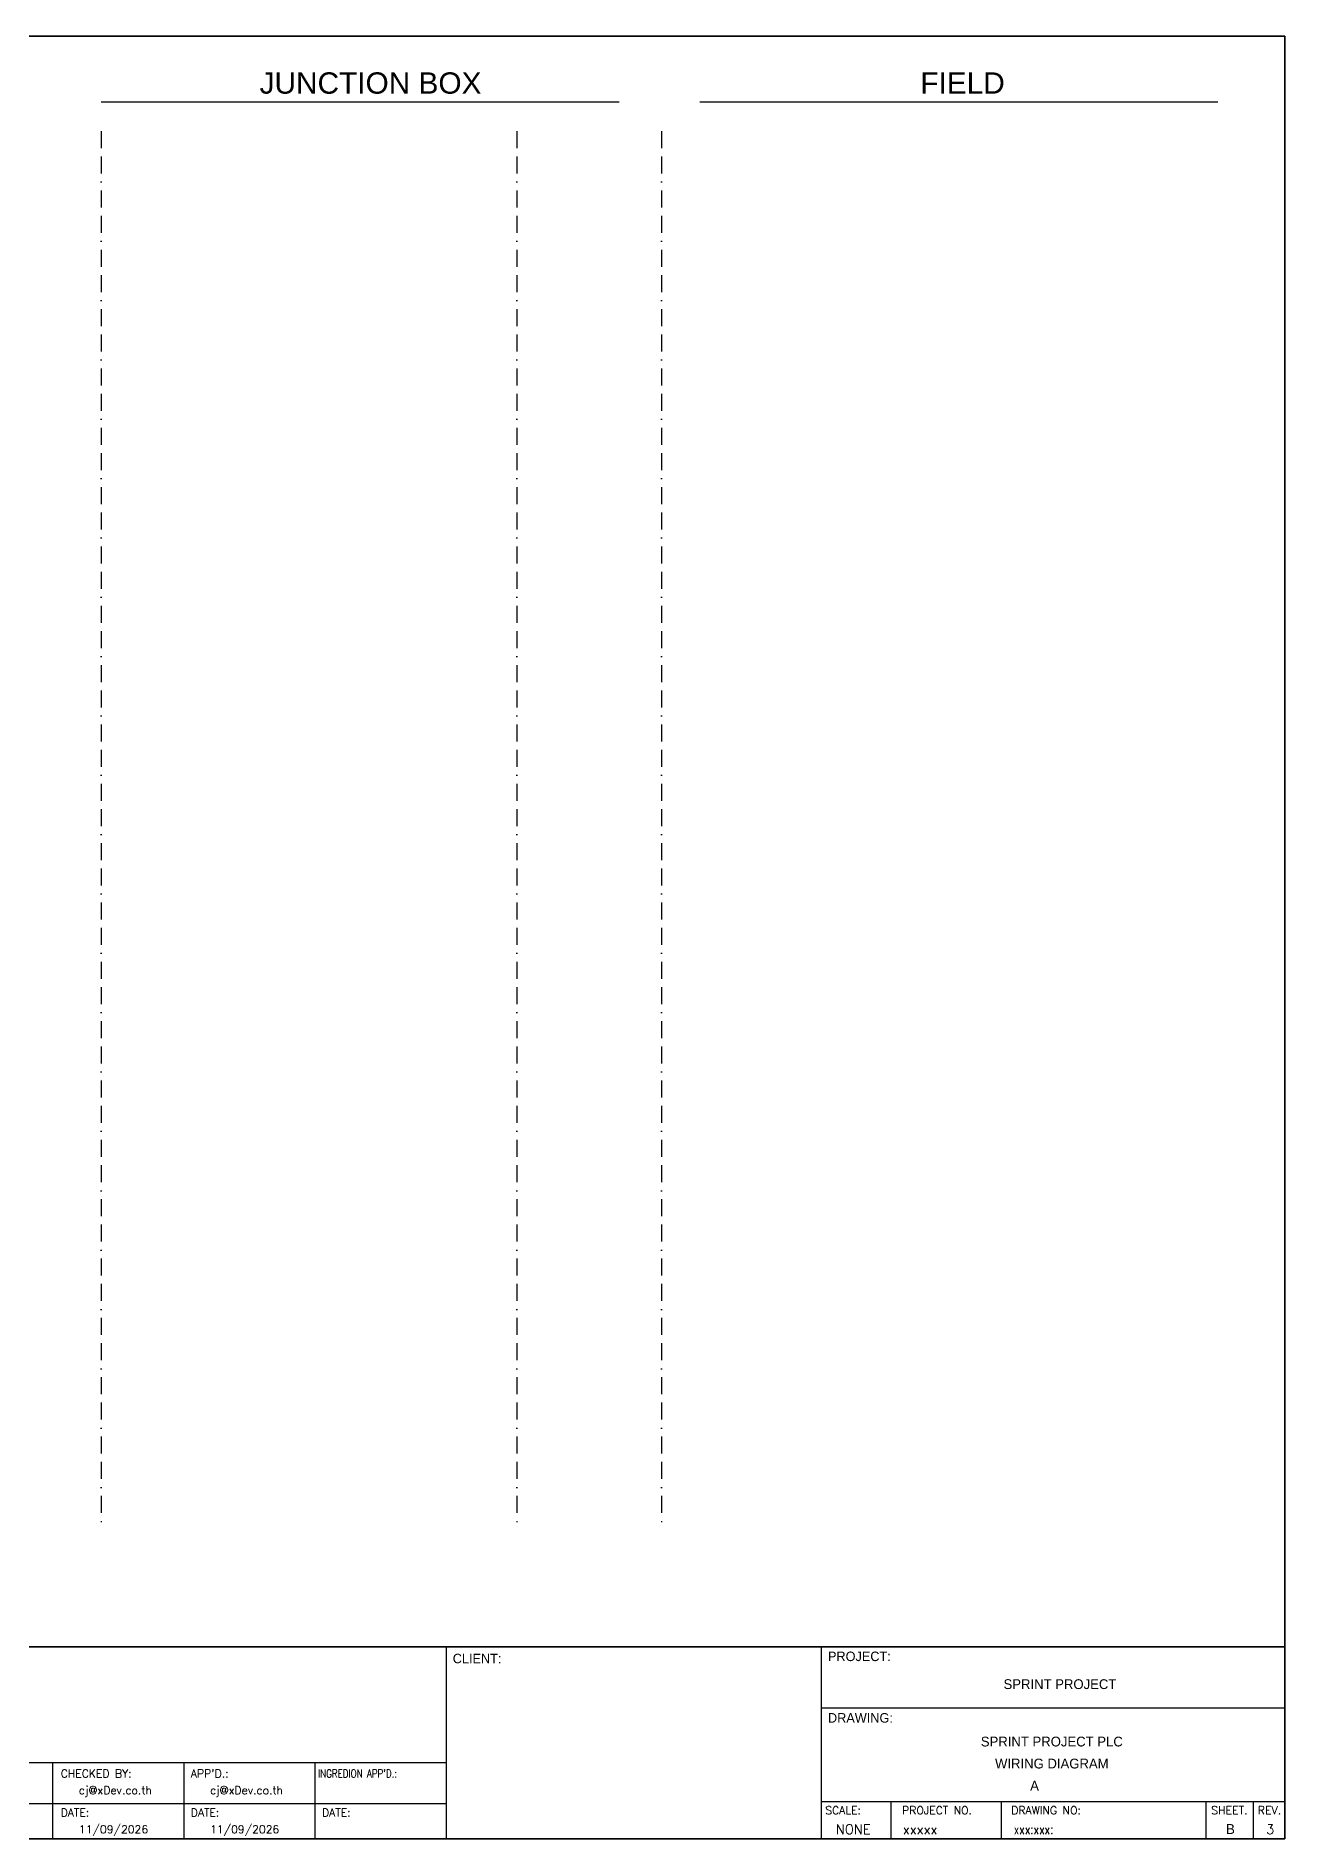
# Model space of a CAD drawing. Header units: millimetres. Extents: x 0 to 62600, y 0 to 14837.
# Drawn here: x 27180 to 29053, y 6008 to 8713 of the extents above; entities that cross this region are included whole.
import ezdxf
from ezdxf.enums import TextEntityAlignment as Align

# ---------------------------------------------------------------- set-up
doc = ezdxf.new("R2010")
doc.units = ezdxf.units.MM
doc.linetypes.add('BORDERX2', pattern=[88.9, 25.4, -12.7, 25.4, -12.7, 0, -12.7])
for name, color, linetype in [('GT_1', 9, 'Continuous'), ('HELPPOINT', 7, 'Continuous'), ('MEMBER', 7, 'Continuous'), ('x01001-FrameArea', 2, 'BORDERX2')]:
    doc.layers.add(name, color=color, linetype=linetype)
doc.styles.add('HTX11', font='O8111901')
doc.styles.add('ROMANS', font='romans.shx', dxfattribs={"width": 0.85, "height": 25})
doc.styles.get("Standard").update_dxf_attribs({"font": 'arial.ttf'})

msp = doc.modelspace()

# ---------------------------------------------------------------- linework, layer by layer
for p, q in [((27278, 8614.1), (28054.8, 8614.1)), ((28175.8, 8614.1), (28952.6, 8614.1))]:
    msp.add_line(p, q)
at = {"color": 4}
for p, q in [((28462.1, 6064.5), (28462.1, 6008.4)), ((28627.4, 6064.5), (28627.4, 6008.4))]:
    msp.add_line(p, q, dxfattribs=at)
at = {"color": 4, "ltscale": 0.5}
for p, q in [((28934.5, 6064.5), (28934.5, 6008.4)), ((28934.5, 6064.5), (28934.5, 6008.4)), ((29005.7, 6064.5), (29005.7, 6008.4)), ((29005.7, 6064.5), (29005.7, 6008.4))]:
    msp.add_line(p, q, dxfattribs=at)
at = {"layer": 'GT_1', "color": 4}
for p, q in [((27795.6, 6008.4), (27795.6, 6296.6)), ((28357.9, 6008.4), (28357.9, 6296.6)), ((28357.9, 6008.4), (28357.9, 6296.6)), ((28357.9, 6008.4), (28357.9, 6296.6)), ((27795.6, 6122.8), (27008.6, 6122.8)), ((27205.4, 6008.4), (27205.4, 6122.8)), ((27402.1, 6008.4), (27402.1, 6122.8)), ((27598.9, 6008.4), (27598.9, 6122.8)), ((27795.6, 6061.3), (27008.6, 6061.3)), ((28357.9, 6064.5), (29053.1, 6064.5))]:
    msp.add_line(p, q, dxfattribs=at)
at = {"layer": 'HELPPOINT', "color": 4, "lineweight": 35}
for p, q in [((25159.8, 8712.6), (29053.1, 8712.6)), ((25159.8, 8712.6), (29053.1, 8712.6)), ((29053.1, 8712.6), (29053.1, 6008.4)), ((29053.1, 8712.6), (29053.1, 6008.4)), ((29053.1, 6008.4), (25159.8, 6008.4)), ((29053.1, 6008.4), (25159.8, 6008.4))]:
    msp.add_line(p, q, dxfattribs=at)
at = {"layer": 'HELPPOINT', "color": 4}
for p, q in [((28357.9, 6205), (29053.1, 6205)), ((28357.9, 6205), (29053.1, 6205)), ((28357.9, 6064.5), (29053.1, 6064.5))]:
    msp.add_line(p, q, dxfattribs=at)
at = {"layer": 'MEMBER', "color": 4, "lineweight": 35}
msp.add_line((25159.8, 6296.6), (29053.1, 6296.6), dxfattribs=at)
msp.add_line((25159.8, 6296.6), (29053.1, 6296.6), dxfattribs=at)
at = {"layer": 'MEMBER', "color": 4}
for p, q in [((28357.9, 6205), (29053.1, 6205)), ((28357.9, 6205), (29053.1, 6205)), ((28357.9, 6064.5), (29053.1, 6064.5)), ((28357.9, 6064.5), (29053.1, 6064.5))]:
    msp.add_line(p, q, dxfattribs=at)
at = {"layer": 'x01001-FrameArea'}
for p, q in [((27278, 8570), (27278, 6483.4)), ((27901.1, 8570), (27901.1, 6483.4)), ((28117.9, 8570), (28117.9, 6483.5))]:
    msp.add_line(p, q, dxfattribs=at)

# ---------------------------------------------------------------- texts
at = {"color": 2}
for s, p in [('JUNCTION BOX', (27515.4, 8626.2)), ('FIELD', (28506.3, 8626.2))]:
    msp.add_text(s, height=32, dxfattribs=at).set_placement(p)
at = {"color": 4, "ltscale": 100, "style": 'HTX11'}
for s, p in [('SPRINT PROJECT', (28715.7, 6240.6)), ('SPRINT PROJECT PLC', (28703.5, 6154.5)), ('WIRING DIAGRAM', (28703.5, 6121.5))]:
    msp.add_text(s, height=14.693, dxfattribs=at).set_placement(p, align=Align.MIDDLE_CENTER)
at = {"style": 'HTX11'}
for tag, text, height, p in [('A', 'A', 14.8, (28677.6, 6088.3)), ('B', 'CHASSIS C3 SLOT 6', 14.821, (28971.4, 6023.3))]:
    msp.add_attdef(tag, text=text, height=height, dxfattribs=at).set_placement(p, align=Align.MIDDLE_CENTER)
at = {"layer": 'GT_1', "color": 4, "style": 'HTX11'}
for s, p in [('CLIENT:', (27805.1, 6271.9)), ('PROJECT:', (28367.8, 6275.2)), ('DRAWING:', (28367.8, 6182.9))]:
    msp.add_text(s, height=14.25, dxfattribs=at).set_placement(p)
at = {"layer": 'MEMBER', "color": 4, "ltscale": 0.8, "style": 'ROMANS'}
for s, height, p in [('CHECKED BY:', 11.875, (27217.1, 6100.6)), ("APP'D.:", 11.88, (27412.3, 6100.6)), ('cj@xDev.co.th', 11.875, (27244.4, 6075.6)), ('cj@xDev.co.th', 11.875, (27441.1, 6075.6)), ('SHEET.', 12, (28942.5, 6045.5)), ('REV.', 12, (29012.4, 6045.5)), ('DATE:', 11.88, (27217.1, 6042)), ('11/09/2026', 11.88, (27244.4, 6016.9)), ('DATE:', 11.88, (27412.3, 6042)), ('11/09/2026', 11.88, (27441.1, 6016.9)), ('DATE:', 11.88, (27609.1, 6042)), ('SCALE:', 11.88, (28363.8, 6045.5)), ('PROJECT NO.', 11.875, (28479, 6045.5)), ('DRAWING NO:', 11.875, (28642.7, 6045.5)), ('NONE', 14.23, (28379.8, 6015.8)), ('xxxxx', 14.23, (28480.2, 6015.8))]:
    msp.add_text(s, height=height, dxfattribs=at).set_placement(p)
at = {"layer": 'MEMBER', "color": 4, "ltscale": 0.8, "style": 'ROMANS', "width": 0.8}
for s, height, p in [("INGREDION APP'D.:", 11.875, (27603.1, 6100.6)), ('xxx:xxx:', 14.23, (28646.4, 6015.8))]:
    msp.add_text(s, height=height, dxfattribs=at).set_placement(p)
at = {"layer": 'MEMBER', "color": 4, "ltscale": 0.8, "style": 'ROMANS'}
msp.add_text('3', height=14.2, dxfattribs=at).set_placement((29031, 6015.8), align=Align.CENTER)

doc.saveas('drawing.dxf')
